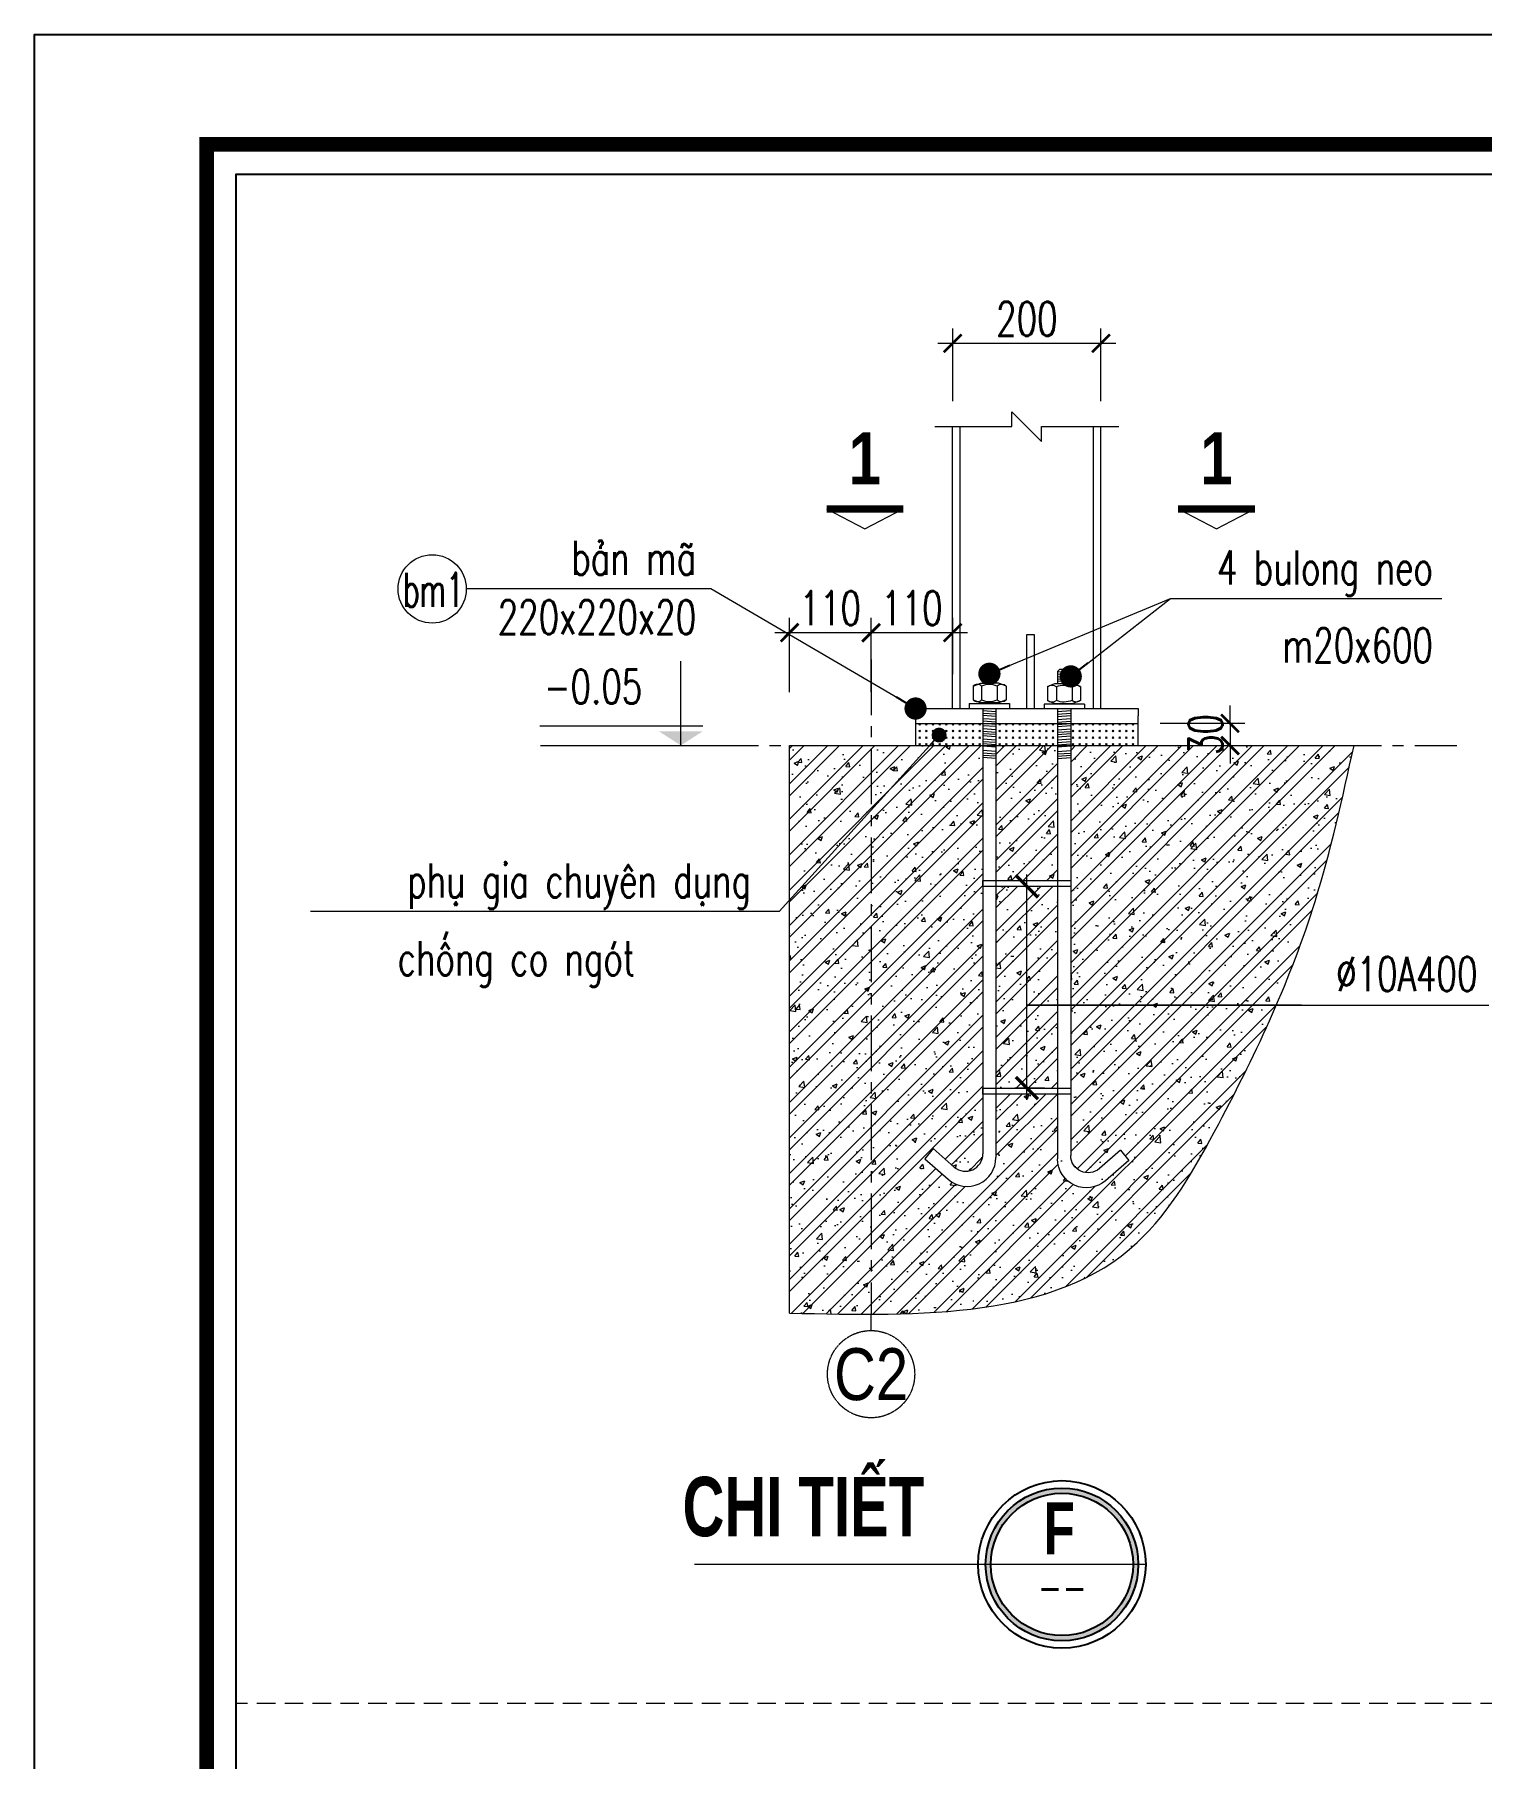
# Model space of a CAD drawing. Header units: millimetres. Extents: x 61738 to 439738, y 60858 to 151243.
# Drawn here: x 397738 to 407496, y 102179 to 113800 of the extents above; entities that cross this region are included whole.
import ezdxf
from ezdxf.enums import TextEntityAlignment as Align

# ---------------------------------------------------------------- set-up
doc = ezdxf.new("R2010")
doc.units = ezdxf.units.MM
doc.linetypes.add('CENTER', pattern=[2, 1.25, -0.25, 0.25, -0.25])
doc.linetypes.add('HIDDEN', pattern=[0.375, 0.25, -0.125])
for name, color, linetype, lineweight in [('10-TEXT', 4, 'Continuous', 15), ('3-THAY', 7, 'Continuous', 18), ('5-DUT', 2, 'HIDDEN', 15), ('6-TRUC', 8, 'CENTER', 9), ('7-HATCH', 8, 'Continuous', 13), ('8-DIM', 8, 'Continuous', 15), ('9-SO HIEU', 8, 'Continuous', 15), ('TEXT', 7, 'Continuous', 25)]:
    doc.layers.add(name, color=color, linetype=linetype, lineweight=lineweight)
for name, color, linetype in [('DIM', 3, 'Continuous'), ('Khungbo', 32, 'Continuous'), ('KICHTHUOC', 8, 'Continuous'), ('MANH', 8, 'Continuous')]:
    doc.layers.add(name, color=color, linetype=linetype)
doc.styles.add('A3 - Text 2.3', font='Vnsimli.shx', dxfattribs={"width": 0.7, "height": 230})
doc.styles.add('A3 - Text 3.5', font='VnArialH.TTF', dxfattribs={"width": 0.8, "height": 350})
doc.styles.add('A3-Text 2.3', font='vnsimli.shx', dxfattribs={"width": 0.7, "height": 230, "bigfont": 'vn.shx'})
doc.styles.add('A3-Text 3.5', font='VnArialH-Bold.TTF', dxfattribs={"width": 0.8, "height": 350})
doc.styles.add('S1', font='vnsimli.shx', dxfattribs={"width": 0.75})
doc.styles.add('T3', font='VnArialH-Bold.TTF', dxfattribs={"width": 0.9})
doc.dimstyles.new('A3-1-100x10', dxfattribs={"dimtxt": 230, "dimasz": 100, "dimexe": 80, "dimexo": 0, "dimgap": 50, "dimtad": 1, "dimdec": 0, "dimlfac": 0.1, "dimdsep": 49, "dimtxsty": 'A3-Text 2.3', "dimblk": 'ARCHTICK', "dimcen": 10, "dimdle": 80, "dimclrd": 8, "dimclre": 8, "dimclrt": 2, "dimadec": 0, "dimazin": 2, "dimtfac": 1, "dimtdec": 0, "dimtix": 1, "dimtmove": 1, "dimatfit": 3, "dimldrblk": 'DOT', "dimfxl": 1, "dimtolj": 1, "dimtzin": 0, "dimlwd": -1, "dimlwe": -1, "dimarcsym": 0})
doc.dimstyles.new('A3-1-100x5', dxfattribs={"dimtxt": 200, "dimasz": 120, "dimexe": 100, "dimexo": 0, "dimgap": 50, "dimtad": 1, "dimdec": 0, "dimlfac": 0.2, "dimdsep": 49, "dimtxsty": 'A3-Text 2.3', "dimblk": 'ARCHTICK', "dimcen": 10, "dimdle": 100, "dimclrd": 8, "dimclre": 8, "dimclrt": 2, "dimadec": 0, "dimazin": 2, "dimtfac": 1, "dimtdec": 0, "dimtix": 1, "dimtmove": 1, "dimatfit": 3, "dimldrblk": 'DOT', "dimfxl": 1, "dimtolj": 1, "dimtzin": 0, "dimlwd": -1, "dimlwe": -1, "dimarcsym": 0})
pattern_1 = [(45, (-650, 0), (-119.32427, 119.32427), []), (45, (-570.45, 0), (-119.32427, 119.32427), []), (50, (-650, 0), (322.76708, -28.23846), [33.75, -371.25]), (355, (-650, 0), (-62.4381, 338.48646), [27, -297]), (100.4514, (-623.1, -2.35), (260.32922, 310.2478), [28.68309, -315.51395]), (46.1842, (-650, 90), (480.25847, -74.48356), [50.625, -556.875]), (96.6356, (-610, 83.8), (420.5982, 438.35304), [43.02463, -473.27085]), (351.1842, (-650, 90), (420.5979, 438.35337), [40.5, -445.5]), (21, (-605, 67.5), (268.60817, -181.1785), [33.75, -371.25]), (326, (-605, 67.5), (109.4919, 326.31752), [27, -297]), (71.4514, (-582.62, 52.4), (378.10018, 145.13872), [28.68309, -315.51395]), (37.5, (-650, 0), (5.471935, 149.802234), [0, -293.4, 0, -301.5, 0, -298.125]), (7.5, (-650, 0), (118.38129, 177.48527), [0, -171.9, 0, -286.65, 0, -113.625]), (327.5, (-750.35, 0), (240.220096, -10.149692), [0, -112.5, 0, -351, 0, -465.75]), (317.5, (-795.35, 0), (262.43378, 45.04724), [0, -146.25, 0, -233.1, 0, -330.75])]

# ---------------------------------------------------------------- blocks, each defined once
blk = doc.blocks.new('CDS12')
at = {"layer": 'Defpoints'}
blk.add_lwpolyline([(91835, 363353), (49835, 363353), (49835, 393053), (91835, 393053)], close=True, dxfattribs=at)
at = {"layer": 'Khungbo', "color": 1, "const_width": 100}
blk.add_lwpolyline([(91094, 364100), (50996, 364100), (50996, 392312), (91094, 392312)], close=True, dxfattribs=at)
at = {"layer": 'Khungbo', "color": 1}
blk.add_lwpolyline([(90894, 364300), (51196, 364300), (51196, 392112), (90894, 392112)], close=True, dxfattribs=at)
blk = doc.blocks.new('*U457')
at = {"layer": '3-THAY'}
for p, q in [((156.4, 1310.8), (161.3, 1316.3)), ((156.4, 1310.8), (156.4, 1277.8)), ((161.3, 1316.3), (186.8, 1316.3)), ((191.7, 1310.8), (186.8, 1316.3)), ((191.7, 1310.8), (191.7, 1277.2)), ((130.3, 1269.7), (150.7, 1277.8)), ((130.3, 1269.7), (130.3, 1232.3)), ((150.7, 1277.8), (174.9, 1277.8)), ((153, 1269.7), (153, 1232.3)), ((199.1, 1277.8), (174.9, 1277.8)), ((194.9, 1269.7), (194.9, 1232.3)), ((219.5, 1269.7), (199.1, 1277.8)), ((219.5, 1269.7), (219.5, 1232.3)), ((119.5, 1222.7), (228.3, 1222.7)), ((119.5, 1222.7), (119.5, 1209.2)), ((130.3, 1232.3), (150.7, 1224.2)), ((130.3, 1232.3), (150.7, 1224.2)), ((130.3, 1232.3), (150.7, 1224.2)), ((130.3, 1232.3), (150.7, 1224.2)), ((130.3, 1232.3), (150.7, 1224.2)), ((130.3, 1232.3), (150.7, 1224.2)), ((130.3, 1232.3), (150.7, 1224.2)), ((130.3, 1232.3), (150.7, 1224.2)), ((199.1, 1224.2), (150.7, 1224.2)), ((156.4, 1209.2), (156.4, 5.6)), ((191.7, 1209.2), (191.7, -3.8)), ((219.5, 1232.3), (199.1, 1224.2)), ((219.5, 1232.3), (199.1, 1224.2)), ((219.5, 1232.3), (199.1, 1224.2)), ((219.5, 1232.3), (199.1, 1224.2)), ((219.5, 1232.3), (199.1, 1224.2)), ((219.5, 1232.3), (199.1, 1224.2)), ((219.5, 1232.3), (199.1, 1224.2)), ((219.5, 1232.3), (199.1, 1224.2)), ((228.3, 1222.7), (228.3, 1209.2)), ((22, 20), (0, -7.8)), ((22, 20), (79.1, -29.7)), ((0, -7.8), (62.9, -62.5))]:
    blk.add_line(p, q, dxfattribs=at)
at = {"layer": '3-THAY', "color": 7}
for p, q in [((130.3, 1269.7), (150.7, 1277.8)), ((130.3, 1269.7), (150.7, 1277.8)), ((130.3, 1269.7), (150.7, 1277.8)), ((130.3, 1269.7), (150.7, 1277.8)), ((130.3, 1269.7), (150.7, 1277.8)), ((130.3, 1269.7), (150.7, 1277.8)), ((130.3, 1269.7), (150.7, 1277.8)), ((130.3, 1269.7), (130.3, 1232.3)), ((130.3, 1269.7), (130.3, 1232.3)), ((130.3, 1269.7), (130.3, 1232.3)), ((130.3, 1269.7), (130.3, 1232.3)), ((130.3, 1269.7), (130.3, 1232.3)), ((130.3, 1269.7), (130.3, 1232.3)), ((130.3, 1269.7), (130.3, 1232.3)), ((150.7, 1277.8), (174.9, 1277.8)), ((150.7, 1277.8), (174.9, 1277.8)), ((150.7, 1277.8), (174.9, 1277.8)), ((150.7, 1277.8), (174.9, 1277.8)), ((150.7, 1277.8), (174.9, 1277.8)), ((150.7, 1277.8), (174.9, 1277.8)), ((150.7, 1277.8), (174.9, 1277.8)), ((219.5, 1269.7), (199.1, 1277.8)), ((219.5, 1269.7), (199.1, 1277.8)), ((219.5, 1269.7), (199.1, 1277.8)), ((219.5, 1269.7), (199.1, 1277.8)), ((219.5, 1269.7), (199.1, 1277.8)), ((219.5, 1269.7), (199.1, 1277.8)), ((219.5, 1269.7), (199.1, 1277.8)), ((219.5, 1269.7), (219.5, 1232.3)), ((219.5, 1269.7), (219.5, 1232.3)), ((219.5, 1269.7), (219.5, 1232.3)), ((219.5, 1269.7), (219.5, 1232.3)), ((219.5, 1269.7), (219.5, 1232.3)), ((219.5, 1269.7), (219.5, 1232.3)), ((219.5, 1269.7), (219.5, 1232.3))]:
    blk.add_line(p, q, dxfattribs=at)
at = {"layer": '3-THAY'}
for centre, radius, start, end in [((141.7, 1258), 16, 44.6984, 135.3016), ((174.4, 1223.4), 50.6, 66.2012, 115.0235), ((207.2, 1254.1), 19.8, 51.5421, 128.4579), ((141.7, 1244), 16, 224.6984, 315.3016), ((174.4, 1278.6), 50.6, 244.9765, 293.7988), ((207.2, 1247.8), 19.8, 231.5421, 308.4579), ((109.7, 5.6), 46.7, 228.9825, 0), ((113.9, -3.8), 77.8, 228.9825, 0)]:
    blk.add_arc(centre, radius, start, end, dxfattribs=at)
at = {"layer": '9-SO HIEU'}
for p, q in [((156.4, 1310.8), (191.7, 1308.3)), ((156.4, 1304.7), (191.7, 1302.2)), ((156.4, 1297.7), (191.7, 1295.2)), ((156.4, 1291.6), (191.7, 1289.1)), ((156.4, 1285.8), (191.7, 1283.3)), ((156.4, 1279.6), (191.7, 1277.2)), ((156.4, 1204.1), (191.7, 1201.6)), ((156.4, 1197.1), (191.7, 1194.6)), ((156.4, 1191), (191.7, 1188.5)), ((156.4, 1191), (191.7, 1188.5)), ((156.4, 1182.7), (191.7, 1180.2)), ((156.4, 1175.7), (191.7, 1173.2)), ((156.4, 1169.6), (191.7, 1167.1)), ((156.4, 1163.7), (191.7, 1161.3)), ((156.4, 1155.2), (191.7, 1152.7)), ((156.4, 1148.2), (191.7, 1145.7)), ((156.4, 1142.1), (191.7, 1139.6)), ((156.4, 1136.3), (191.7, 1133.8)), ((156.4, 1127.7), (191.7, 1125.2)), ((156.4, 1120.7), (191.7, 1118.2)), ((156.4, 1114.6), (191.7, 1112.1)), ((156.4, 1108.8), (191.7, 1106.3)), ((156.4, 1096.8), (191.7, 1094.3)), ((156.4, 1089.8), (191.7, 1087.4)), ((156.4, 1083.7), (191.7, 1081.2)), ((156.4, 1077.9), (191.7, 1075.4))]:
    blk.add_line(p, q, dxfattribs=at)
blk = doc.blocks.new('*U458')
at = {"layer": '3-THAY'}
for p, q in [((156.4, 1310.8), (161.3, 1316.3)), ((156.4, 1310.8), (156.4, 1277.8)), ((161.3, 1316.3), (186.8, 1316.3)), ((191.7, 1310.8), (186.8, 1316.3)), ((191.7, 1310.8), (191.7, 1277.2)), ((130.3, 1269.7), (150.7, 1277.8)), ((130.3, 1269.7), (130.3, 1232.3)), ((150.7, 1277.8), (174.9, 1277.8)), ((153, 1269.7), (153, 1232.3)), ((199.1, 1277.8), (174.9, 1277.8)), ((194.9, 1269.7), (194.9, 1232.3)), ((219.5, 1269.7), (199.1, 1277.8)), ((219.5, 1269.7), (219.5, 1232.3)), ((119.5, 1222.7), (228.3, 1222.7)), ((119.5, 1222.7), (119.5, 1209.2)), ((130.3, 1232.3), (150.7, 1224.2)), ((130.3, 1232.3), (150.7, 1224.2)), ((130.3, 1232.3), (150.7, 1224.2)), ((130.3, 1232.3), (150.7, 1224.2)), ((130.3, 1232.3), (150.7, 1224.2)), ((130.3, 1232.3), (150.7, 1224.2)), ((130.3, 1232.3), (150.7, 1224.2)), ((130.3, 1232.3), (150.7, 1224.2)), ((199.1, 1224.2), (150.7, 1224.2)), ((156.4, 1209.2), (156.4, 8.1)), ((191.7, 1209.2), (191.7, -1.3)), ((219.5, 1232.3), (199.1, 1224.2)), ((219.5, 1232.3), (199.1, 1224.2)), ((219.5, 1232.3), (199.1, 1224.2)), ((219.5, 1232.3), (199.1, 1224.2)), ((219.5, 1232.3), (199.1, 1224.2)), ((219.5, 1232.3), (199.1, 1224.2)), ((219.5, 1232.3), (199.1, 1224.2)), ((219.5, 1232.3), (199.1, 1224.2)), ((228.3, 1222.7), (228.3, 1209.2)), ((22, 22.5), (0, -5.3)), ((22, 22.5), (79.1, -27.2)), ((0, -5.3), (62.9, -60))]:
    blk.add_line(p, q, dxfattribs=at)
at = {"layer": '3-THAY', "color": 7}
for p, q in [((130.3, 1269.7), (150.7, 1277.8)), ((130.3, 1269.7), (150.7, 1277.8)), ((130.3, 1269.7), (150.7, 1277.8)), ((130.3, 1269.7), (150.7, 1277.8)), ((130.3, 1269.7), (150.7, 1277.8)), ((130.3, 1269.7), (150.7, 1277.8)), ((130.3, 1269.7), (150.7, 1277.8)), ((130.3, 1269.7), (130.3, 1232.3)), ((130.3, 1269.7), (130.3, 1232.3)), ((130.3, 1269.7), (130.3, 1232.3)), ((130.3, 1269.7), (130.3, 1232.3)), ((130.3, 1269.7), (130.3, 1232.3)), ((130.3, 1269.7), (130.3, 1232.3)), ((130.3, 1269.7), (130.3, 1232.3)), ((150.7, 1277.8), (174.9, 1277.8)), ((150.7, 1277.8), (174.9, 1277.8)), ((150.7, 1277.8), (174.9, 1277.8)), ((150.7, 1277.8), (174.9, 1277.8)), ((150.7, 1277.8), (174.9, 1277.8)), ((150.7, 1277.8), (174.9, 1277.8)), ((150.7, 1277.8), (174.9, 1277.8)), ((219.5, 1269.7), (199.1, 1277.8)), ((219.5, 1269.7), (199.1, 1277.8)), ((219.5, 1269.7), (199.1, 1277.8)), ((219.5, 1269.7), (199.1, 1277.8)), ((219.5, 1269.7), (199.1, 1277.8)), ((219.5, 1269.7), (199.1, 1277.8)), ((219.5, 1269.7), (199.1, 1277.8)), ((219.5, 1269.7), (219.5, 1232.3)), ((219.5, 1269.7), (219.5, 1232.3)), ((219.5, 1269.7), (219.5, 1232.3)), ((219.5, 1269.7), (219.5, 1232.3)), ((219.5, 1269.7), (219.5, 1232.3)), ((219.5, 1269.7), (219.5, 1232.3)), ((219.5, 1269.7), (219.5, 1232.3))]:
    blk.add_line(p, q, dxfattribs=at)
at = {"layer": '3-THAY'}
for centre, radius, start, end in [((141.7, 1258), 16, 44.6984, 135.3016), ((174.4, 1223.4), 50.6, 66.2012, 115.0235), ((207.2, 1254.1), 19.8, 51.5421, 128.4579), ((141.7, 1244), 16, 224.6984, 315.3016), ((174.4, 1278.6), 50.6, 244.9765, 293.7988), ((207.2, 1247.8), 19.8, 231.5421, 308.4579), ((109.7, 8.1), 46.7, 228.9825, 0), ((113.9, -1.3), 77.8, 228.9825, 0)]:
    blk.add_arc(centre, radius, start, end, dxfattribs=at)
at = {"layer": '9-SO HIEU'}
for p, q in [((156.4, 1310.8), (191.7, 1308.3)), ((156.4, 1304.7), (191.7, 1302.2)), ((156.4, 1297.7), (191.7, 1295.2)), ((156.4, 1291.6), (191.7, 1289.1)), ((156.4, 1285.8), (191.7, 1283.3)), ((156.4, 1279.6), (191.7, 1277.2)), ((156.4, 1204.1), (191.7, 1201.6)), ((156.4, 1197.1), (191.7, 1194.6)), ((156.4, 1191), (191.7, 1188.5)), ((156.4, 1191), (191.7, 1188.5)), ((156.4, 1182.7), (191.7, 1180.2)), ((156.4, 1175.7), (191.7, 1173.2)), ((156.4, 1169.6), (191.7, 1167.1)), ((156.4, 1163.7), (191.7, 1161.3)), ((156.4, 1155.2), (191.7, 1152.7)), ((156.4, 1148.2), (191.7, 1145.7)), ((156.4, 1142.1), (191.7, 1139.6)), ((156.4, 1136.3), (191.7, 1133.8)), ((156.4, 1127.7), (191.7, 1125.2)), ((156.4, 1120.7), (191.7, 1118.2)), ((156.4, 1114.6), (191.7, 1112.1)), ((156.4, 1108.8), (191.7, 1106.3)), ((156.4, 1096.8), (191.7, 1094.3)), ((156.4, 1089.8), (191.7, 1087.4)), ((156.4, 1083.7), (191.7, 1081.2)), ((156.4, 1077.9), (191.7, 1075.4))]:
    blk.add_line(p, q, dxfattribs=at)
blk = doc.blocks.new('Mat cat KC - Ngang')
at = {"layer": '10-TEXT', "color": 5, "const_width": 50}
blk.add_lwpolyline([(259, 0), (-259, 0)], dxfattribs=at)
at = {"layer": '10-TEXT', "color": 3, "ltscale": 500, "style": 'A3-Text 3.5', "width": 0.8}
blk.add_attdef('3', text='', height=350, dxfattribs=at).set_placement((0, 166), align=Align.CENTER)
blk = doc.blocks.new('_ArchTick')
at = {"color": 0, "linetype": 'ByBlock', "const_width": 0.15}
blk.add_lwpolyline([(-0.5, -0.5), (0.5, 0.5)], dxfattribs=at)
blk = doc.blocks.new('*D299')
at = {"layer": '8-DIM', "color": 8, "ltscale": 500, "transparency": 16777216}
for p, q in [((403930, 111328), (403930, 111818)), ((404930, 111328), (404930, 111818))]:
    blk.add_line(p, q, dxfattribs=at)
at = {"layer": '8-DIM', "color": 8, "linetype": 'ByBlock', "ltscale": 500, "transparency": 16777216}
blk.add_line((405030, 111718), (403830, 111718), dxfattribs=at)
at = {"layer": 'Defpoints', "color": 0, "ltscale": 500, "transparency": 16777216}
for p in [(403930, 111718), (403930, 111328), (404930, 111328)]:
    blk.add_point(p, dxfattribs=at)
at = {"layer": '8-DIM', "color": 8, "ltscale": 500, "transparency": 16777216, "xscale": 120, "yscale": 120, "zscale": 120, "rotation": 180}
blk.add_blockref('_ArchTick', (403930, 111718), dxfattribs=at)
at = {"layer": '8-DIM', "color": 8, "ltscale": 500, "transparency": 16777216, "xscale": 120, "yscale": 120, "zscale": 120}
blk.add_blockref('_ArchTick', (404930, 111718), dxfattribs=at)
at = {"layer": '8-DIM', "color": 2, "ltscale": 500, "transparency": 16777216, "insert": (404430, 111883), "char_height": 230, "attachment_point": 5, "style": 'A3-Text 2.3'}
blk.add_mtext('\\A1;200', dxfattribs=at)
blk = doc.blocks.new('_Dot')
at = {"color": 0, "linetype": 'ByBlock', "lineweight": -2}
blk.add_line((-0.5, 0), (-1, 0), dxfattribs=at)
at = {"color": 0, "linetype": 'ByBlock', "const_width": 0.5}
blk.add_lwpolyline([(-0.25, 0, 1), (0.25, 0, 1)], format="xyb", close=True, dxfattribs=at)
blk = doc.blocks.new('*D308')
at = {"layer": '8-DIM', "color": 8, "linetype": 'ByBlock', "ltscale": 300, "transparency": 16777216}
blk.add_line((404430, 106618), (404430, 108138), dxfattribs=at)
at = {"layer": '8-DIM', "color": 8, "ltscale": 300, "transparency": 16777216}
for p, q in [((404548, 108058), (404350, 108058)), ((404548, 106698), (404350, 106698))]:
    blk.add_line(p, q, dxfattribs=at)
at = {"layer": 'Defpoints', "color": 0, "ltscale": 300, "transparency": 16777216}
for p in [(404430, 108058), (404548, 108058), (404548, 106698)]:
    blk.add_point(p, dxfattribs=at)
at = {"layer": '8-DIM', "color": 8, "ltscale": 300, "transparency": 16777216, "xscale": 150, "yscale": 150, "zscale": 150}
for p, rotation in [((404430, 108058), 90), ((404430, 106698), 270)]:
    blk.add_blockref('_ArchTick', p, dxfattribs=dict(at, rotation=rotation))
blk = doc.blocks.new('*D318')
at = {"layer": '8-DIM', "color": 8, "ltscale": 500, "transparency": 16777216}
for p, q in [((402830, 109368), (402830, 109868)), ((403380, 109368), (403380, 109868))]:
    blk.add_line(p, q, dxfattribs=at)
at = {"layer": '8-DIM', "color": 8, "linetype": 'ByBlock', "ltscale": 500, "transparency": 16777216}
blk.add_line((402730, 109768), (403480, 109768), dxfattribs=at)
at = {"layer": 'Defpoints', "color": 0, "ltscale": 500, "transparency": 16777216}
for p in [(403380, 109768), (402830, 109368), (403380, 109368)]:
    blk.add_point(p, dxfattribs=at)
at = {"layer": '8-DIM', "color": 8, "ltscale": 500, "transparency": 16777216, "xscale": 120, "yscale": 120, "zscale": 120, "rotation": 180}
blk.add_blockref('_ArchTick', (402830, 109768), dxfattribs=at)
at = {"layer": '8-DIM', "color": 8, "ltscale": 500, "transparency": 16777216, "xscale": 120, "yscale": 120, "zscale": 120}
blk.add_blockref('_ArchTick', (403380, 109768), dxfattribs=at)
at = {"layer": '8-DIM', "color": 2, "ltscale": 500, "transparency": 16777216, "insert": (403105, 109933), "char_height": 230, "attachment_point": 5, "style": 'A3-Text 2.3'}
blk.add_mtext('\\A1;110', dxfattribs=at)
blk = doc.blocks.new('*D319')
at = {"layer": '8-DIM', "color": 8, "ltscale": 500, "transparency": 16777216}
for p, q in [((403380, 109488), (403380, 109868)), ((403930, 109488), (403930, 109868))]:
    blk.add_line(p, q, dxfattribs=at)
at = {"layer": '8-DIM', "color": 8, "linetype": 'ByBlock', "ltscale": 500, "transparency": 16777216}
blk.add_line((403280, 109768), (404030, 109768), dxfattribs=at)
at = {"layer": 'Defpoints', "color": 0, "ltscale": 500, "transparency": 16777216}
for p in [(403930, 109768), (403380, 109488), (403930, 109488)]:
    blk.add_point(p, dxfattribs=at)
at = {"layer": '8-DIM', "color": 8, "ltscale": 500, "transparency": 16777216, "xscale": 120, "yscale": 120, "zscale": 120, "rotation": 180}
blk.add_blockref('_ArchTick', (403380, 109768), dxfattribs=at)
at = {"layer": '8-DIM', "color": 8, "ltscale": 500, "transparency": 16777216, "xscale": 120, "yscale": 120, "zscale": 120}
blk.add_blockref('_ArchTick', (403930, 109768), dxfattribs=at)
at = {"layer": '8-DIM', "color": 2, "ltscale": 500, "transparency": 16777216, "insert": (403655, 109933), "char_height": 230, "attachment_point": 5, "style": 'A3-Text 2.3'}
blk.add_mtext('\\A1;110', dxfattribs=at)
blk = doc.blocks.new('Truc X')
at = {"layer": '6-TRUC', "color": 2}
blk.add_line((0, 0), (0, 150), dxfattribs=at)
blk.add_circle((0, -400), 400, dxfattribs=at)
at = {"layer": '6-TRUC', "color": 2, "style": 'A3 - Text 3.5', "width": 0.8}
blk.add_attdef('1', text='', height=500, dxfattribs=at).set_placement((-13, -400), align=Align.MIDDLE_CENTER)
blk = doc.blocks.new('*U61')
at = {"layer": '10-TEXT'}
for p, q in [((17615, 449767), (17615, 450310)), ((16706, 449893), (17756, 449893)), ((16710, 449766), (17757, 449766))]:
    blk.add_line(p, q, dxfattribs=at)
at = {"layer": '10-TEXT', "color": 1}
blk.add_solid([(17756, 449858), (17615, 449767), (17473, 449858)], dxfattribs=at)
blk = doc.blocks.new('*D753')
at = {"layer": '8-DIM', "color": 8, "linetype": 'ByBlock', "ltscale": 500, "transparency": 16777216}
for p, q in [((405800, 109157), (405800, 109277)), ((405800, 109157), (405800, 109007)), ((405800, 109007), (405800, 108887))]:
    blk.add_line(p, q, dxfattribs=at)
at = {"layer": '8-DIM', "color": 8, "ltscale": 500, "transparency": 16777216}
for p, q in [((405330, 109157), (405900, 109157)), ((405330, 109007), (405900, 109007))]:
    blk.add_line(p, q, dxfattribs=at)
at = {"layer": 'Defpoints', "color": 0, "ltscale": 500, "transparency": 16777216}
for p in [(405330, 109157), (405330, 109007), (405800, 109007)]:
    blk.add_point(p, dxfattribs=at)
at = {"layer": '8-DIM', "color": 8, "ltscale": 500, "transparency": 16777216, "xscale": 120, "yscale": 120, "zscale": 120}
for p, rotation in [((405800, 109157), 270), ((405800, 109007), 90)]:
    blk.add_blockref('_ArchTick', p, dxfattribs=dict(at, rotation=rotation))
at = {"layer": '8-DIM', "color": 2, "ltscale": 500, "transparency": 16777216, "insert": (405635, 109082), "char_height": 230, "attachment_point": 5, "rotation": 90, "style": 'A3-Text 2.3'}
blk.add_mtext('\\A1;30', dxfattribs=at)

msp = doc.modelspace()

# ---------------------------------------------------------------- hatches: boundary and pattern name
at = {"layer": '7-HATCH', "ltscale": 400}
h = msp.add_hatch(dxfattribs=at)
h.set_pattern_fill('BT', color=256, scale=45, pattern_type=2)
h.set_pattern_definition(pattern_1)
edge = h.paths.add_edge_path()
edge.add_spline(control_points=[(403379.7, 105174.1), (404078.6, 105176.5), (405068.1, 105284.8), (405851.9, 106662.3), (406362.3, 107763.6), (406558, 108652.5), (406636, 109006.6)], knot_values=[492.6618316, 492.6618316, 492.6618316, 492.6618316, 2391.398976, 3362.223368, 4997.0016404, 6079.3168671, 6079.3168671, 6079.3168671, 6079.3168671], degree=3, periodic=0)
edge.add_line((406636, 109006.6), (404726, 109006.6))
edge.add_line((404726, 109006.6), (404726, 106243.8))
edge.add_arc((404842.7, 106243.8), 116.7, 180, 311.01748)
edge.add_line((404919.3, 106155.8), (405061.9, 106279.8))
edge.add_line((405061.9, 106279.8), (405117, 106210.5))
edge.add_line((405117, 106210.5), (404959.7, 106073.8))
edge.add_arc((404832.1, 106220.5), 194.5, 180, 311.01748, ccw=False)
edge.add_line((404637.6, 106220.5), (404637.6, 106657.6))
edge.add_line((404637.6, 106657.6), (404221.8, 106657.6))
edge.add_line((404221.8, 106657.6), (404221.8, 106230.5))
edge.add_arc((404027.3, 106230.5), 194.5, -131.01748, 0, ccw=False)
edge.add_line((403899.7, 106083.8), (403742.5, 106220.5))
edge.add_line((403742.5, 106220.5), (403797.5, 106289.8))
edge.add_line((403797.5, 106289.8), (403940.1, 106165.8))
edge.add_arc((404016.7, 106253.8), 116.7, 228.98252, 360)
edge.add_line((404133.4, 106253.8), (404133.4, 109006.6))
edge.add_line((404133.4, 109006.6), (403679.7, 109006.6))
edge.add_line((403679.7, 109006.6), (403379.7, 109006.6))
edge.add_line((403379.7, 109006.6), (403379.7, 105174.1))
edge = h.paths.add_edge_path()
edge.add_line((403379.7, 109006.6), (402829.7, 109006.6))
edge.add_line((402829.7, 109006.6), (402829.7, 105181.6))
edge.add_spline(control_points=[(402829.7, 105181.6), (403014, 105177.6), (403198.4, 105173.5), (403379.7, 105174.1)], knot_values=[0, 0, 0, 0, 492.6618316, 492.6618316, 492.6618316, 492.6618316], degree=3, periodic=0)
edge.add_line((403379.7, 105174.1), (403379.7, 109006.6))
h.paths.add_polyline_path([(405807.5, 108893.8), (405807.5, 109269.5), (405462.5, 109269.5), (405462.5, 108893.8)], flags=9)
at = {"layer": '7-HATCH', "ltscale": 300}
h = msp.add_hatch(dxfattribs=at)
h.set_pattern_fill('CROSS', color=256, scale=5, angle=45)
h.set_pattern_definition([(45, (-12981.517, 41477.57), (4e-15, 44.9012806), [15.875, -47.625]), (135, (-12970.292, 41477.57), (-44.9012806, 4e-15), [15.875, -47.625])])
h.paths.add_polyline_path([(405179.7, 109156.6), (404726, 109156.6), (404726, 109006.6), (405179.7, 109006.6)])
h.paths.add_polyline_path([(404637.6, 109156.6), (404221.8, 109156.6), (404221.8, 109006.6), (404637.6, 109006.6)])
h.paths.add_polyline_path([(404133.4, 109156.6), (403679.7, 109156.6), (403679.7, 109006.6), (404133.4, 109006.6)])
at = {"layer": '7-HATCH', "ltscale": 400}
h = msp.add_hatch(dxfattribs=at)
h.set_pattern_fill('BT', color=256, scale=45, pattern_type=2)
h.set_pattern_definition(pattern_1)
h.paths.add_polyline_path([(404221.8, 108097.6), (404637.6, 108097.6), (404637.6, 109006.6), (404221.8, 109006.6)])
h.paths.add_polyline_path([(404221.8, 106697.6), (404637.6, 106697.6), (404637.6, 108057.6), (404221.8, 108057.6)])
at = {"layer": '7-HATCH'}
h = msp.add_hatch(color=256, dxfattribs=at)
edge = h.paths.add_edge_path(flags=17)
edge.add_arc((404666.8, 103487.6), 479.5, 0, 360)
edge = h.paths.add_edge_path()
edge.add_arc((404666.8, 103487.6), 514.7, 0, 360)

# ---------------------------------------------------------------- linework, layer by layer
at = {"layer": '3-THAY', "ltscale": 500}
for p, q in [((402829.7, 105181.6), (402829.7, 109006.6)), ((402829.7, 109006.6), (406636, 109006.6))]:
    msp.add_line(p, q, dxfattribs=at)
at = {"layer": '3-THAY', "ltscale": 300}
for points in [[(403929.7, 109256.6), (403929.7, 111156.6)], [(403979.7, 109256.6), (403979.7, 111156.6)], [(404879.7, 109256.6), (404879.7, 111156.6)], [(404929.7, 109256.6), (404929.7, 111156.6)], [(403679.7, 109206.6), (403679.7, 109006.6), (405179.7, 109006.6), (405179.7, 109206.6)]]:
    msp.add_lwpolyline(points, dxfattribs=at)
at = {"layer": '3-THAY', "ltscale": 500}
for points in [[(403080, 110602), (403338.5, 110467.6), (403597, 110602)], [(405450, 110602), (405708.5, 110467.6), (405967, 110602)], [(404429.7, 109256.6), (404429.7, 109756.6), (404479.7, 109756.6), (404479.7, 109256.6)], [(403679.7, 109206.6), (403679.7, 109256.6), (405179.7, 109256.6), (405179.7, 109206.6)], [(403679.7, 109206.6), (403679.7, 109156.6), (405179.7, 109156.6), (405179.7, 109206.6)]]:
    msp.add_lwpolyline(points, dxfattribs=at)
at = {"layer": '3-THAY', "ltscale": 300}
for points in [[(404133.4, 108097.6), (404726, 108097.6), (404726, 108057.6), (404133.4, 108057.6)], [(404133.4, 106697.6), (404726, 106697.6), (404726, 106657.6), (404133.4, 106657.6)]]:
    msp.add_lwpolyline(points, close=True, dxfattribs=at)
at = {"layer": '5-DUT', "ltscale": 500}
msp.add_line((434238.5, 102550), (399099.2, 102550), dxfattribs=at)
at = {"layer": '6-TRUC', "ltscale": 300}
for points in [[(403379.7, 109587.6), (403379.7, 105174.1)], [(402245.6, 109006.6), (407329.7, 109006.6)]]:
    msp.add_lwpolyline(points, dxfattribs=at)
at = {"layer": '7-HATCH', "ltscale": 500}
msp.add_lwpolyline([(403809.7, 111156.6), (404329.7, 111156.6), (404329.7, 111256.6), (404529.7, 111056.6), (404529.7, 111156.6), (405049.7, 111156.6)], dxfattribs=at)
msp.add_spline([(402829.7, 105181.6), (405173.5, 105656.6), (405723.5, 106456.6), (406373.5, 107956.6), (406636, 109006.6)], degree=3, dxfattribs=at)
at = {"layer": '9-SO HIEU'}
msp.add_circle((400420.5, 110062.9), 230, dxfattribs=at)
at = {"layer": 'DIM'}
for radius in [514.7, 479.5]:
    msp.add_circle((404666.8, 103487.6), radius, dxfattribs=at)
at = {"layer": 'MANH'}
msp.add_circle((404666.8, 103487.6), 564.6, dxfattribs=at)

# ---------------------------------------------------------------- block references
at = {"layer": '8-DIM'}
for p in [(403338.5, 110602), (405708.5, 110602)]:
    msp.add_blockref('Mat cat KC - Ngang', p, dxfattribs=at).add_auto_attribs({'3': '1'})
at = {"layer": '9-SO HIEU', "ltscale": 500, "yscale": 2.5, "zscale": 2.5}
for name, p, xscale in [('*U458', (403742.5, 106233.7), 2.5), ('*U457', (405117, 106229.9), -2.5)]:
    msp.add_blockref(name, p, dxfattribs=dict(at, xscale=xscale))
at = {"layer": 'KICHTHUOC'}
msp.add_blockref('CDS12', (347903.3, -279252.9), dxfattribs=at)
at = {"layer": 'KICHTHUOC', "xscale": 1.045454545455868, "yscale": 1.045454545455868, "zscale": 1.045454545455868}
msp.add_blockref('*U61', (383681.4, -361203), dxfattribs=at)
at = {"layer": 'KICHTHUOC'}
ref = msp.add_blockref('Truc X', (403379.7, 105063.9), dxfattribs=dict(at, xscale=0.7349999999496504, yscale=0.7349999999496504, zscale=0.7349999999496504))
ref.add_attrib('1', 'c2', dxfattribs={"layer": 'TEXT', "color": 2, "height": 350, "style": 'A3 - Text 3.5', "width": 0.8}).set_placement((403379.7, 104769.9), align=Align.MIDDLE_CENTER)

# ---------------------------------------------------------------- texts
at = {"layer": '10-TEXT', "width": 0.7}
for s, height, style, p in [('b¶n m·', 230, 'S1', (402200.5, 110157.6)), ('4 bulong neo', 230, 'S1', (407168.5, 110092.2)), ('220x220x20', 230, 'S1', (402200.5, 109757.6)), ('m20x600', 230, 'S1', (407168.5, 109567.6)), ('phô gia chuyªn dông', 230, 'S1', (402570.5, 107982.2)), ('chèng co ngãt', 230, 'S1', (401788.5, 107457.6)), ('`10A400', 230, 'S1', (407468.5, 107352.2)), ('chi tiÕt', 400, 'T3', (403737.7, 103677.6))]:
    msp.add_text(s, height=height, dxfattribs=dict(at, style=style)).set_placement(p, align=Align.RIGHT)
at = {"layer": '10-TEXT'}
for s, height, style, width, p in [('bm1', 230, 'S1', 0.6, (400428.2, 109941.6)), ('f', 350, 'T3', 0.7, (404648.5, 103555.2)), ('--', 212.67, 'S1', 0.7, (404669, 103228.4))]:
    msp.add_text(s, height=height, dxfattribs=dict(at, style=style, width=width)).set_placement(p, align=Align.CENTER)
at = {"layer": '10-TEXT', "style": 'A3 - Text 2.3', "width": 0.7}
msp.add_text('-0.05', height=230, dxfattribs=at).set_placement((401174.1, 109289.4))

# ---------------------------------------------------------------- dimensions: what is measured, and where the dimension line sits
at = {"layer": '8-DIM', "ltscale": 500}
for base, p1, p2, picture, middle in [((403929.7, 111717.6), (404929.7, 111327.6), (403929.7, 111327.6), '*D299', (404429.7, 111882.6)), ((403379.7, 109767.6), (402829.7, 109367.6), (403379.7, 109367.6), '*D318', (403104.7, 109932.6)), ((403929.7, 109767.6), (403379.7, 109487.6), (403929.7, 109487.6), '*D319', (403654.7, 109932.6))]:
    dim = msp.add_linear_dim(base=base, p1=p1, p2=p2, dimstyle='A3-1-100x5', dxfattribs=at)
    dim.commit()
    dim.dimension.update_dxf_attribs({"geometry": picture, "text_midpoint": middle})
dim = msp.add_linear_dim(base=(405800, 109006.6), p1=(405330, 109156.6), p2=(405330, 109006.6), angle=90, dimstyle='A3-1-100x5', dxfattribs=at)
dim.commit()
dim.dimension.update_dxf_attribs({"geometry": '*D753', "text_midpoint": (405635, 109081.6)})
at = {"layer": '8-DIM', "ltscale": 300}
dim = msp.add_linear_dim(base=(404429.7, 108057.6), p1=(404548.5, 106697.6), p2=(404548.5, 108057.6), angle=90, text=' ', dimstyle='A3-1-100x10', override={"dimasz": 150}, dxfattribs=at)
dim.commit()
dim.dimension.update_dxf_attribs({"geometry": '*D308', "text_midpoint": (404429.7, 107377.6)})

# ---------------------------------------------------------------- leaders
at = {"layer": '9-SO HIEU', "ltscale": 300}
for points, override in [([(403679.7, 109256.6), (402298.5, 110062.9), (400650.5, 110062.9)], {"dimasz": 150, "dimtad": 0}), ([(404177.6, 109490.8), (405398.5, 109997.6), (407228.5, 109997.6)], {"dimasz": 150, "dimgap": 50, "dimtad": 0}), ([(404726, 109473.2), (405398.5, 109997.6)], {"dimasz": 150, "dimgap": 50, "dimtad": 0}), ([(403838.5, 109077.6), (402760.5, 107887.6), (399600.5, 107887.6)], {"dimasz": 100, "dimtad": 0}), ([(406281.9, 107257.6), (404429.7, 107257.6), (407544.1, 107257.6)], {"dimasz": 100, "dimtad": 0, "dimldrblk": 'None'}), ([(405231.3, 103487.6), (402190, 103487.6)], {"dimasz": 100, "dimtad": 0, "dimldrblk": 'None'})]:
    msp.add_leader(points, dimstyle='A3-1-100x10', override=override, dxfattribs=at)

doc.saveas('drawing.dxf')
